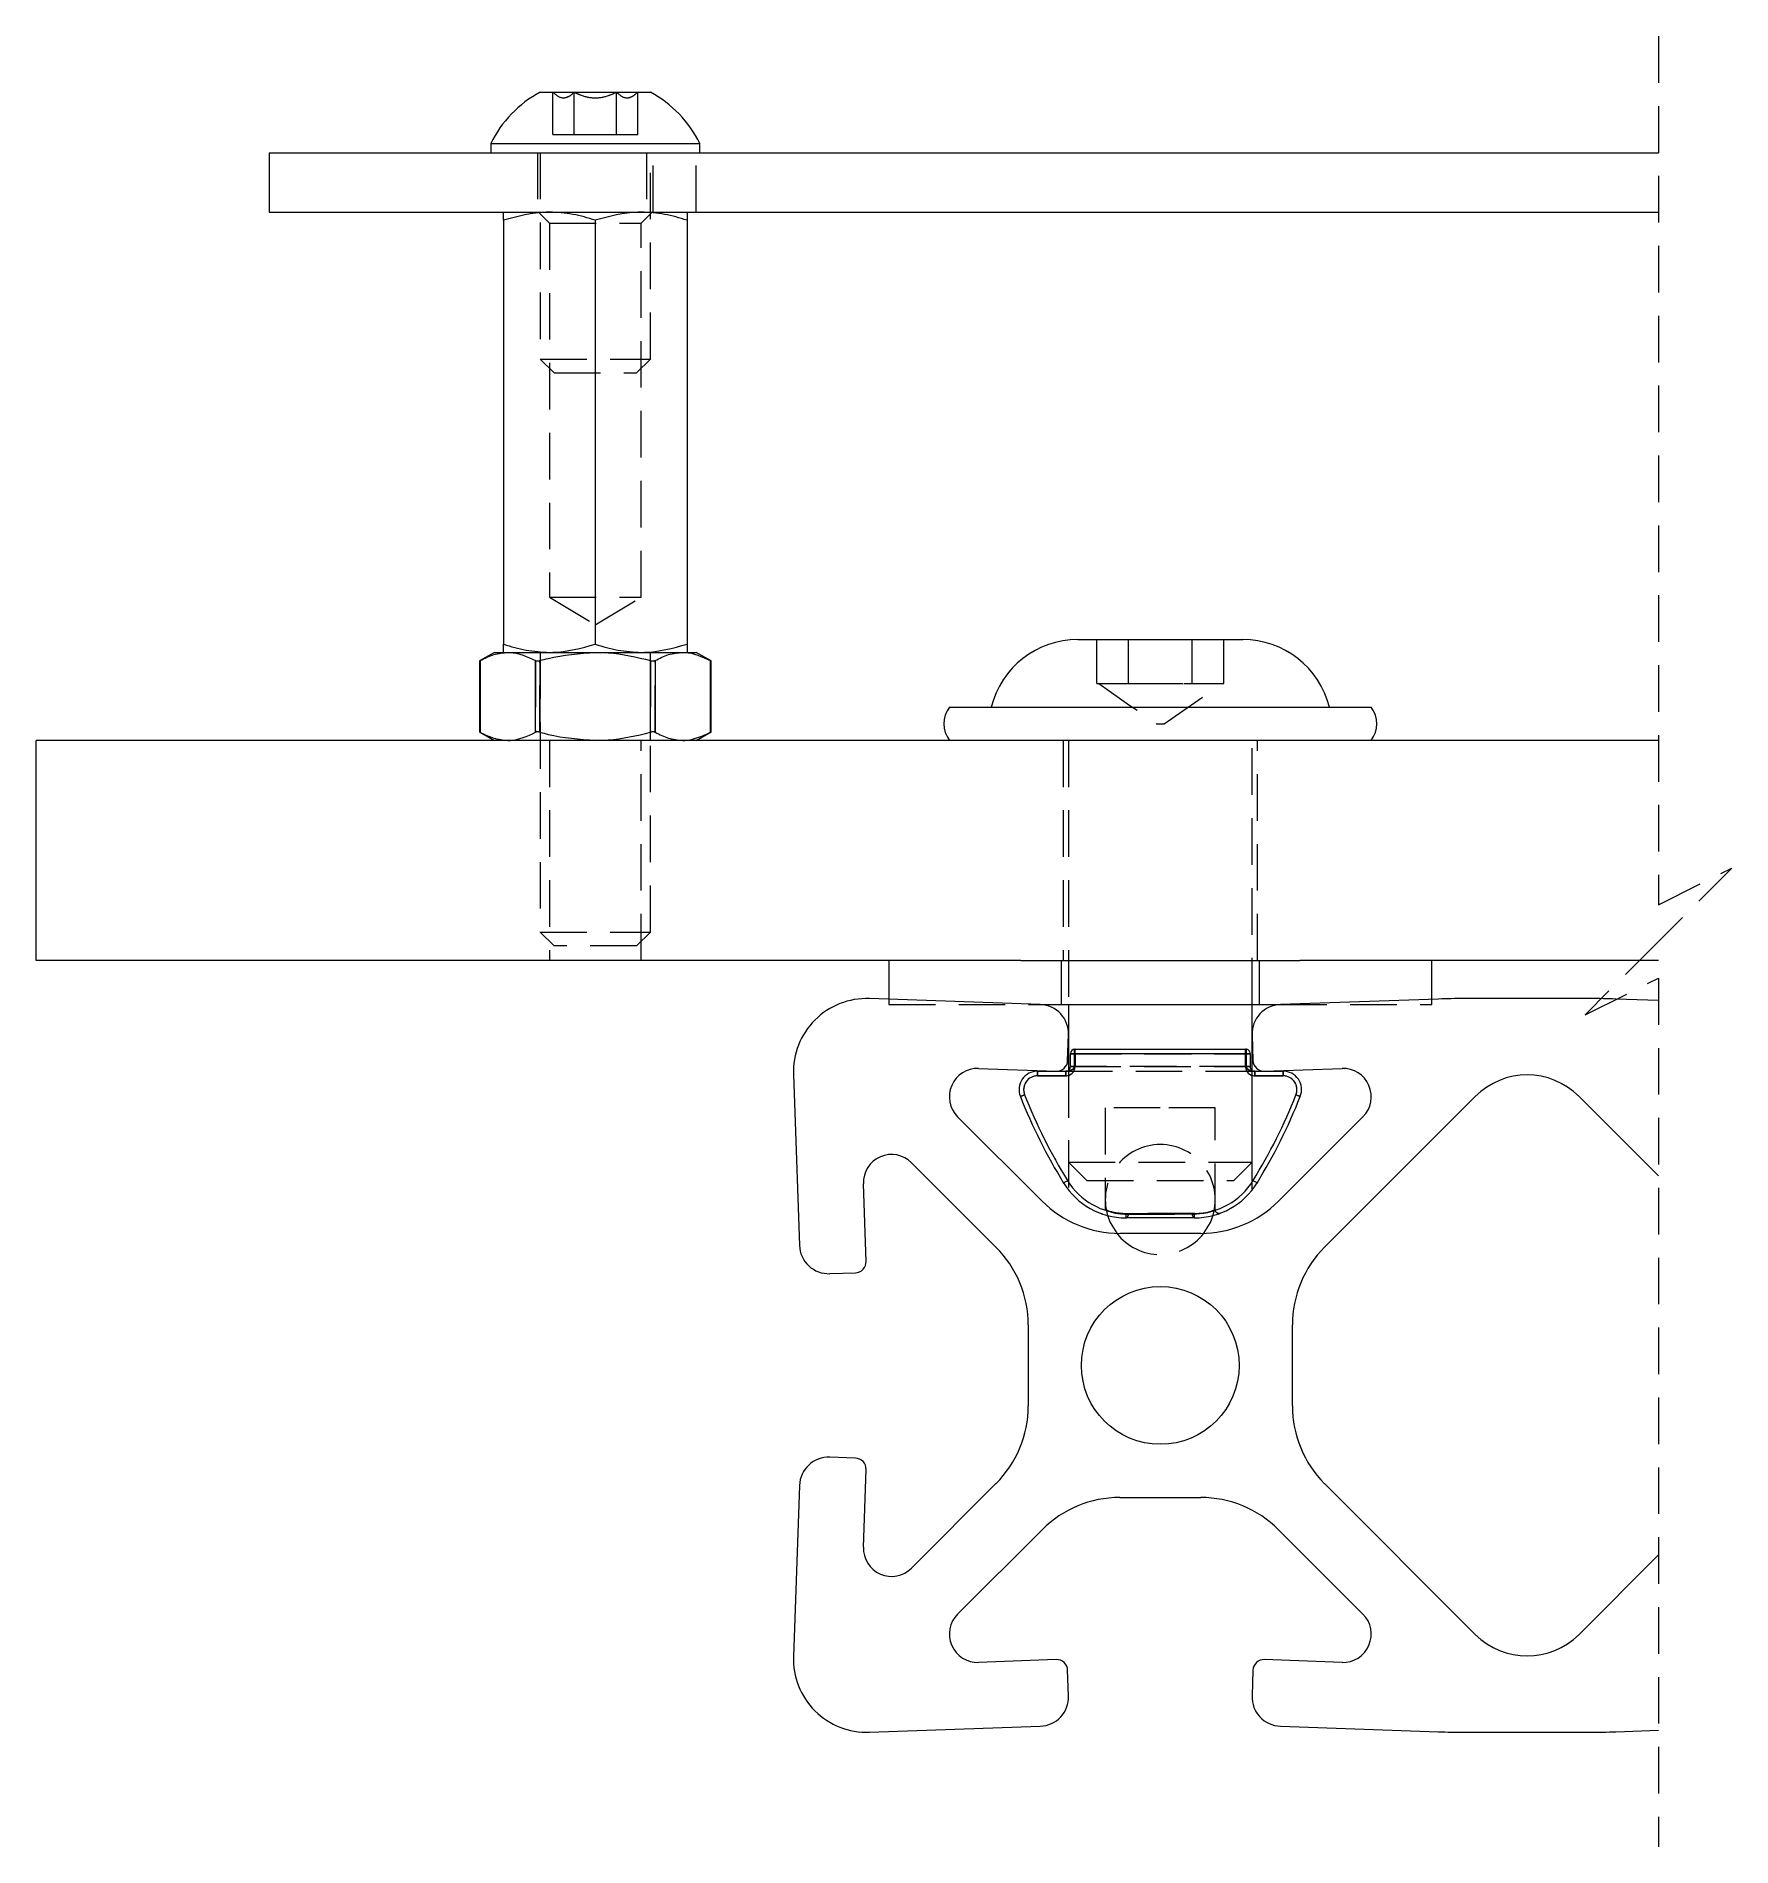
# Model space of a CAD drawing. Header units: millimetres. Extents: x 0 to 46.2, y 0 to 49.4.
import ezdxf

# ---------------------------------------------------------------- set-up
doc = ezdxf.new("R2010")
doc.units = ezdxf.units.MM
doc.linetypes.add('HIDDEN', pattern=[1.905, 1.27, -0.635])
doc.layers.get('0').update_dxf_attribs({"lineweight": 5})

msp = doc.modelspace()

# ---------------------------------------------------------------- linework, layer by layer
at = {"color": 7, "linetype": 'HIDDEN'}
for p, q in [((44.217, 49.352), (44.217, 25.676)), ((14.085, 46.672), (14.085, 47.827)), ((14.663, 46.672), (14.663, 47.827)), ((15.817, 46.672), (15.817, 47.827)), ((16.395, 46.672), (16.395, 47.827)), ((14.085, 46.672), (14.663, 46.672)), ((14.663, 46.672), (15.817, 46.672)), ((15.817, 46.672), (16.395, 46.672)), ((13.665, 46.177), (13.665, 44.557)), ((13.74, 46.177), (13.74, 40.552)), ((16.635, 46.177), (16.635, 44.557)), ((16.74, 40.552), (16.74, 46.177)), ((16.815, 44.557), (16.815, 46.177)), ((17.985, 44.557), (17.985, 46.177)), ((13.689, 44.557), (13.99, 44.256)), ((16.49, 44.256), (16.791, 44.557)), ((13.99, 44.256), (16.49, 44.256)), ((13.99, 44.256), (13.99, 34.057)), ((16.49, 34.057), (16.49, 44.256)), ((13.74, 40.552), (16.74, 40.552)), ((13.74, 40.552), (14.115, 40.177)), ((16.365, 40.177), (16.74, 40.552)), ((14.115, 40.177), (16.365, 40.177)), ((13.99, 34.057), (16.49, 34.057)), ((13.99, 34.057), (15.24, 33.306)), ((15.24, 33.306), (16.49, 34.057)), ((28.908, 31.704), (28.908, 32.907)), ((29.774, 31.704), (29.774, 32.907)), ((31.506, 31.704), (31.506, 32.907)), ((32.372, 31.704), (32.372, 32.907)), ((12.104, 30.38), (12.104, 32.334)), ((13.613, 32.334), (13.613, 30.38)), ((13.732, 30.38), (13.732, 32.334)), ((13.74, 32.557), (13.74, 30.157)), ((13.74, 32.557), (13.74, 24.932)), ((16.74, 30.157), (16.74, 32.557)), ((16.74, 24.932), (16.74, 32.557)), ((16.748, 32.334), (16.748, 30.38)), ((16.867, 30.38), (16.867, 32.334)), ((18.376, 32.334), (18.376, 30.38)), ((28.908, 31.704), (29.016, 31.704)), ((29.016, 31.704), (29.666, 31.704)), ((29.666, 31.704), (29.774, 31.704)), ((29.774, 31.704), (29.99, 31.704)), ((29.99, 31.704), (31.29, 31.704)), ((31.29, 31.704), (31.506, 31.704)), ((31.506, 31.704), (31.614, 31.704)), ((31.614, 31.704), (32.264, 31.704)), ((32.264, 31.704), (32.372, 31.704)), ((30.535, 30.611), (30.64, 30.611)), ((30.64, 30.611), (30.745, 30.611)), ((13.99, 30.157), (13.99, 24.157)), ((16.49, 24.157), (16.49, 30.157)), ((27.99, 30.157), (27.99, 24.157)), ((28.14, 30.157), (28.14, 22.957)), ((33.14, 22.957), (33.14, 30.157)), ((33.29, 24.157), (33.29, 30.157)), ((44.217, 25.676), (46.217, 26.676)), ((46.217, 26.676), (44.217, 24.676)), ((13.74, 24.932), (16.74, 24.932)), ((13.74, 24.932), (14.115, 24.557)), ((16.365, 24.557), (16.74, 24.932)), ((44.217, 24.676), (42.217, 22.676)), ((16.365, 24.557), (14.115, 24.557)), ((27.94, 24.157), (27.94, 22.957)), ((33.34, 22.957), (33.34, 24.157)), ((42.217, 22.676), (44.217, 23.676)), ((44.217, 23.676), (44.217, 0)), ((23.24, 23.101), (23.24, 22.957)), ((23.24, 22.957), (27.368, 22.957)), ((33.912, 22.957), (38.04, 22.957)), ((38.04, 22.957), (38.04, 23.101)), ((28.315, 21.616), (28.315, 21.741)), ((32.965, 21.616), (32.965, 21.741)), ((28.19, 21.616), (28.297, 21.616)), ((28.19, 21.616), (28.297, 21.616)), ((28.315, 21.616), (28.19, 21.616)), ((28.19, 21.266), (28.297, 21.266)), ((28.19, 21.266), (28.297, 21.266)), ((28.315, 21.266), (28.19, 21.266)), ((28.297, 21.616), (32.983, 21.616)), ((28.297, 21.266), (28.297, 21.616)), ((32.983, 21.616), (28.297, 21.616)), ((28.297, 21.616), (28.297, 21.266)), ((32.983, 21.266), (28.297, 21.266)), ((28.297, 21.266), (32.983, 21.266)), ((28.315, 21.616), (32.965, 21.616)), ((28.315, 21.266), (28.315, 21.616)), ((32.965, 21.616), (33.09, 21.616)), ((32.965, 21.616), (32.965, 21.266)), ((33.09, 21.266), (32.965, 21.266)), ((33.09, 21.616), (32.983, 21.616)), ((32.983, 21.616), (32.983, 21.266)), ((33.09, 21.616), (32.983, 21.616)), ((32.983, 21.266), (32.983, 21.616)), ((33.09, 21.266), (32.983, 21.266)), ((33.09, 21.266), (32.983, 21.266)), ((27.295, 21.016), (27.295, 21.141)), ((27.295, 21.016), (28.065, 21.016)), ((27.805, 21.141), (27.826, 21.141)), ((28.065, 21.141), (33.215, 21.141)), ((28.065, 21.016), (28.065, 21.141)), ((28.14, 21.166), (28.14, 18.657)), ((28.14, 21.141), (28.14, 17.883)), ((33.14, 18.657), (33.14, 21.166)), ((33.14, 17.883), (33.14, 21.141)), ((33.215, 21.141), (33.215, 21.016)), ((33.215, 21.016), (33.985, 21.016)), ((33.454, 21.141), (33.475, 21.141)), ((33.985, 21.141), (33.985, 21.016)), ((30.64, 20.141), (29.14, 20.141)), ((29.14, 20.141), (29.14, 17.358)), ((32.14, 20.141), (30.64, 20.141)), ((32.14, 17.358), (32.14, 20.141)), ((28.14, 18.657), (33.14, 18.657)), ((28.14, 18.657), (28.64, 18.157)), ((32.64, 18.157), (33.14, 18.657)), ((28.64, 18.157), (32.64, 18.157)), ((29.07, 17.245), (29.015, 17.264)), ((29.707, 17.141), (29.707, 17.266)), ((31.573, 17.266), (29.707, 17.266)), ((31.515, 17.241), (29.765, 17.241)), ((29.765, 17.241), (31.515, 17.241)), ((31.573, 17.141), (31.573, 17.266)), ((32.214, 17.246), (32.265, 17.264))]:
    msp.add_line(p, q, dxfattribs=at)
at = {"color": 7, "linetype": 'Continuous'}
for p, q in [((13.74, 47.827), (16.74, 47.827)), ((12.39, 46.424), (12.39, 46.177)), ((12.39, 46.424), (18.09, 46.424)), ((18.09, 46.177), (18.09, 46.424)), ((6.35, 46.177), (6.35, 44.557)), ((6.35, 46.177), (8.89, 46.177)), ((8.89, 46.177), (44.217, 46.177)), ((6.35, 44.557), (8.89, 44.557)), ((8.89, 44.557), (44.217, 44.557)), ((12.74, 44.334), (12.74, 44.557)), ((17.74, 44.557), (17.74, 44.334)), ((12.74, 44.334), (12.74, 32.781)), ((15.24, 44.334), (15.24, 32.781)), ((17.74, 44.334), (17.74, 32.781)), ((12.74, 32.557), (12.74, 32.781)), ((17.74, 32.781), (17.74, 32.557)), ((28.39, 32.907), (32.89, 32.907)), ((12.49, 32.557), (12.086, 32.324)), ((12.086, 32.325), (12.086, 30.39)), ((12.104, 32.334), (12.104, 30.38)), ((12.49, 32.557), (12.858, 32.557)), ((12.858, 32.557), (15.24, 32.557)), ((13.613, 30.38), (13.613, 32.334)), ((13.732, 32.334), (13.732, 30.38)), ((15.24, 32.557), (17.622, 32.557)), ((16.748, 30.38), (16.748, 32.334)), ((16.867, 32.334), (16.867, 30.38)), ((17.622, 32.557), (17.99, 32.557)), ((18.394, 32.324), (17.99, 32.557)), ((18.376, 30.38), (18.376, 32.334)), ((18.394, 30.39), (18.394, 32.325)), ((24.893, 31.065), (36.387, 31.065)), ((0, 24.157), (0, 30.157)), ((2.54, 30.157), (0, 30.157)), ((44.217, 30.157), (2.54, 30.157)), ((12.086, 30.391), (12.49, 30.157)), ((17.99, 30.157), (18.394, 30.391)), ((2.54, 24.157), (0, 24.157)), ((26.84, 24.157), (2.54, 24.157)), ((23.24, 24.157), (23.24, 23.101)), ((26.84, 24.157), (30.64, 24.157)), ((30.64, 24.157), (34.44, 24.157)), ((44.217, 24.157), (34.44, 24.157)), ((38.04, 23.101), (38.04, 24.157)), ((27.368, 22.957), (22.71, 23.12)), ((27.368, 22.957), (30.64, 22.957)), ((28.14, 22.957), (28.14, 21.166)), ((30.64, 22.957), (33.912, 22.957)), ((33.14, 21.166), (33.14, 22.957)), ((38.227, 23.108), (33.912, 22.957)), ((40.64, 23.121), (38.913, 23.12)), ((42.367, 23.12), (40.64, 23.121)), ((44.217, 23.067), (43.053, 23.108)), ((28.115, 21.43), (28.14, 22.13)), ((28.315, 21.616), (28.315, 21.741)), ((28.315, 21.741), (32.965, 21.741)), ((32.965, 21.616), (32.965, 21.741)), ((33.14, 22.13), (33.165, 21.43)), ((28.315, 21.616), (28.19, 21.616)), ((28.19, 21.266), (28.19, 21.616)), ((28.19, 21.266), (28.315, 21.266)), ((28.315, 21.616), (28.315, 21.266)), ((32.965, 21.616), (28.315, 21.616)), ((32.965, 21.266), (32.965, 21.616)), ((32.965, 21.616), (33.09, 21.616)), ((32.965, 21.266), (33.09, 21.266)), ((33.09, 21.616), (33.09, 21.266)), ((20.641, 21.051), (20.804, 16.393)), ((25.687, 21.215), (27.805, 21.141)), ((27.295, 21.141), (27.295, 21.016)), ((27.295, 21.141), (27.805, 21.141)), ((28.065, 21.016), (27.295, 21.016)), ((27.826, 21.141), (28.065, 21.141)), ((28.065, 21.141), (28.065, 21.016)), ((33.215, 21.016), (33.215, 21.141)), ((33.215, 21.141), (33.454, 21.141)), ((33.985, 21.016), (33.215, 21.016)), ((33.475, 21.141), (35.593, 21.215)), ((33.475, 21.141), (33.985, 21.141)), ((33.985, 21.016), (33.985, 21.141)), ((35.119, 16.345), (39.226, 20.452)), ((42.054, 20.452), (44.217, 18.289)), ((27.416, 17.6), (25.116, 19.901)), ((36.164, 19.901), (33.864, 17.6)), ((23.86, 18.646), (26.161, 16.345)), ((22.62, 15.956), (22.546, 18.074)), ((29.707, 17.266), (31.573, 17.266)), ((29.707, 17.141), (29.707, 17.266)), ((31.573, 17.141), (29.707, 17.141)), ((31.573, 17.141), (31.573, 17.266)), ((31.742, 16.721), (29.538, 16.721)), ((21.631, 15.622), (22.331, 15.646)), ((27.04, 14.223), (27.04, 12.019)), ((34.24, 12.019), (34.24, 14.223)), ((22.331, 10.596), (21.631, 10.621)), ((22.546, 8.168), (22.62, 10.286)), ((26.161, 9.898), (23.86, 7.597)), ((39.226, 5.79), (35.119, 9.898)), ((20.804, 9.849), (20.641, 5.191)), ((29.538, 9.521), (31.742, 9.521)), ((25.116, 6.342), (27.416, 8.642)), ((33.864, 8.642), (36.164, 6.342)), ((44.217, 7.954), (42.054, 5.79)), ((27.805, 5.101), (25.687, 5.027)), ((35.593, 5.027), (33.475, 5.101)), ((28.14, 4.112), (28.115, 4.812)), ((33.165, 4.812), (33.14, 4.112)), ((22.71, 3.122), (27.368, 3.285)), ((33.912, 3.285), (38.227, 3.134)), ((38.913, 3.122), (40.64, 3.121)), ((40.64, 3.121), (42.367, 3.122)), ((43.053, 3.134), (44.217, 3.175))]:
    msp.add_line(p, q, dxfattribs=at)
at = {"color": 7, "linetype": 'HIDDEN', "flags": 128}
for points in [[(28.966, 31.704), (29.814, 31.113), (30.535, 30.611)], [(30.745, 30.611), (31.466, 31.113), (32.314, 31.704)], [(26.941, 20.497), (26.919, 20.488), (26.897, 20.479), (26.877, 20.471), (26.859, 20.464), (26.845, 20.458), (26.834, 20.454), (26.827, 20.452), (26.825, 20.451)], [(34.455, 20.451), (34.453, 20.452), (34.446, 20.454), (34.435, 20.458), (34.421, 20.464), (34.403, 20.471), (34.383, 20.479), (34.361, 20.488), (34.339, 20.497)], [(28.003, 18.093), (28.005, 18.095), (28.011, 18.098), (28.021, 18.104), (28.034, 18.112), (28.05, 18.122), (28.069, 18.134), (28.089, 18.146), (28.109, 18.159)], [(33.277, 18.093), (33.275, 18.095), (33.269, 18.098), (33.259, 18.104), (33.246, 18.112), (33.23, 18.122), (33.211, 18.134), (33.191, 18.146), (33.171, 18.159)], [(29.707, 17.141), (29.718, 17.143), (29.729, 17.149), (29.739, 17.158), (29.748, 17.17), (29.755, 17.185), (29.761, 17.203), (29.764, 17.221), (29.765, 17.241)], [(29.765, 17.241), (29.764, 17.221), (29.761, 17.203), (29.755, 17.185), (29.748, 17.17), (29.739, 17.158), (29.729, 17.149), (29.718, 17.143), (29.707, 17.141)], [(31.573, 17.141), (31.562, 17.143), (31.551, 17.149), (31.541, 17.158), (31.532, 17.17), (31.525, 17.185), (31.519, 17.203), (31.516, 17.221), (31.515, 17.241)], [(31.515, 17.241), (31.516, 17.221), (31.519, 17.203), (31.525, 17.185), (31.532, 17.17), (31.541, 17.158), (31.551, 17.149), (31.562, 17.143), (31.573, 17.141)]]:
    msp.add_lwpolyline(points, dxfattribs=at)
at = {"color": 7, "linetype": 'Continuous', "flags": 128}
for points in [[(26.825, 20.451), (26.827, 20.452), (26.834, 20.454), (26.845, 20.458), (26.859, 20.464), (26.877, 20.471), (26.897, 20.479), (26.919, 20.488), (26.941, 20.497)], [(34.339, 20.497), (34.361, 20.488), (34.383, 20.479), (34.403, 20.471), (34.421, 20.464), (34.435, 20.458), (34.446, 20.454), (34.453, 20.452), (34.455, 20.451)], [(28.003, 18.093), (28.005, 18.095), (28.011, 18.098), (28.021, 18.104), (28.034, 18.112), (28.05, 18.122), (28.069, 18.134), (28.089, 18.146), (28.109, 18.159)], [(33.277, 18.093), (33.275, 18.095), (33.269, 18.098), (33.259, 18.104), (33.246, 18.112), (33.23, 18.122), (33.211, 18.134), (33.191, 18.146), (33.171, 18.159)], [(29.204, 17.208), (29.276, 17.018), (29.454, 16.722)], [(31.826, 16.722), (32.004, 17.018), (32.078, 17.215)]]:
    msp.add_lwpolyline(points, dxfattribs=at)
at = {"color": 7, "linetype": 'Continuous'}
msp.add_circle((30.64, 13.121), 2.15, dxfattribs=at)
for centre, radius, start, end in [((15.24, 45.032), 3.172, 118.2229, 153.9626), ((15.24, 45.032), 3.172, 26.0373, 61.7772), ((28.39, 30.476), 2.431, 90, 165.9815), ((32.89, 30.476), 2.431, 14.0186, 90), ((25.488, 30.611), 0.748, 142.6421, 217.3579), ((35.792, 30.611), 0.748, 322.6421, 37.3579), ((22.64, 21.121), 2, 87.9999, 182.0001), ((27.34, 22.158), 0.8, 358, 88), ((33.94, 22.158), 0.8, 92, 182), ((38.925, 3.12), 20, 90.0337, 92), ((42.355, 3.12), 20, 88, 89.9663), ((28.315, 21.616), 0.125, 90.0003, 179.9997), ((32.965, 21.616), 0.125, 359.9999, 90.0001), ((27.815, 21.441), 0.3, 267.9999, 358.0001), ((28.065, 21.266), 0.25, 270.0002, 360), ((28.065, 21.266), 0.125, 269.9996, 0.0006), ((33.215, 21.266), 0.25, 180, 270), ((33.215, 21.266), 0.125, 179.9998, 270.0002), ((33.465, 21.441), 0.3, 181.9999, 272.0001), ((25.66, 20.445), 0.77, 88, 225), ((27.295, 20.636), 0.505, 90.0001, 201.5081), ((27.295, 20.636), 0.38, 90, 201.5083), ((33.985, 20.636), 0.505, 338.4919, 90), ((33.985, 20.636), 0.38, 338.4917, 90.0001), ((35.62, 20.445), 0.77, 315, 92), ((40.64, 19.038), 2, 45, 135), ((40.781, 25.95), 15, 201.5082, 211.5872), ((40.781, 25.95), 14.875, 201.5082, 211.5872), ((20.499, 25.95), 14.875, 328.4128, 338.4919), ((20.499, 25.95), 15, 328.4128, 338.4918), ((23.316, 18.101), 0.77, 45.0001, 181.9999), ((29.707, 19.141), 2, 211.5872, 270), ((29.707, 19.141), 1.875, 211.5873, 270), ((31.573, 19.141), 1.875, 270, 328.4127), ((31.573, 19.141), 2, 270, 328.4127), ((29.538, 19.721), 3, 225, 270), ((31.742, 19.721), 3, 270, 315), ((21.603, 16.421), 0.8, 182, 272), ((24.04, 14.223), 3, 360, 45), ((37.24, 14.223), 3, 135, 180), ((22.32, 15.946), 0.3, 271.9997, 2.0003), ((24.04, 12.019), 3, 315, 0), ((37.24, 12.019), 3, 180, 225), ((21.603, 9.821), 0.8, 88, 178), ((22.32, 10.296), 0.3, 357.9997, 88.0003), ((29.538, 6.521), 3, 89.9999, 135), ((31.742, 6.521), 3, 45, 90.0001), ((23.316, 8.141), 0.77, 178.0001, 314.9999), ((25.66, 5.797), 0.77, 135, 272), ((35.62, 5.797), 0.77, 268, 45), ((40.64, 7.205), 2, 225, 315), ((22.64, 5.121), 2, 177.9999, 272.0001), ((27.815, 4.802), 0.3, 1.9997, 92.0003), ((33.465, 4.802), 0.3, 87.9997, 178.0003), ((27.34, 4.085), 0.8, 272, 2), ((33.94, 4.085), 0.8, 178.0001, 268), ((38.925, 23.121), 19.999, 268, 269.9663), ((42.355, 23.121), 19.999, 270.0337, 272)]:
    msp.add_arc(centre, radius, start, end, dxfattribs=at)
at = {"color": 7, "linetype": 'HIDDEN'}
for centre, radius, start, end in [((28.065, 21.266), 0.25, 270.0002, 360), ((33.215, 21.266), 0.25, 180, 270), ((27.295, 20.636), 0.38, 90, 201.5083), ((33.985, 20.636), 0.38, 338.4917, 90.0001), ((40.781, 25.95), 14.875, 201.5082, 211.5872), ((20.499, 25.95), 14.875, 328.4128, 338.4919), ((30.64, 17.641), 1.5, 90, 196.7821), ((30.64, 17.641), 1.5, 343.521, 90), ((29.707, 19.141), 1.875, 211.5873, 270), ((31.573, 19.141), 1.875, 270, 328.4127), ((30.64, 17.641), 1.5, 217.7632, 322.2368)]:
    msp.add_arc(centre, radius, start, end, dxfattribs=at)
for points, knots in [([(14.085, 47.827), (14.164, 47.756), (14.294, 47.64), (14.531, 47.701), (14.62, 47.786), (14.663, 47.827)], [0, 0, 0, 0, 0.444519, 0.732425, 1, 1, 1, 1]), ([(14.663, 47.827), (14.719, 47.8), (14.898, 47.716), (15.227, 47.645), (15.568, 47.711), (15.752, 47.796), (15.817, 47.827)], [0, 0, 0, 0, 0.156026, 0.493708, 0.819058, 1, 1, 1, 1]), ([(15.817, 47.827), (15.896, 47.756), (16.026, 47.64), (16.263, 47.701), (16.352, 47.786), (16.395, 47.827)], [0, 0, 0, 0, 0.444518, 0.732426, 1, 1, 1, 1]), ([(28.297, 21.616), (28.297, 21.616), (28.297, 21.622), (28.297, 21.634), (28.298, 21.656), (28.299, 21.68), (28.302, 21.709), (28.304, 21.73), (28.312, 21.74), (28.314, 21.741), (28.315, 21.741), (28.315, 21.741), (28.315, 21.741)], [0, 0, 0, 0, 0.013773, 0.126539, 0.276963, 0.525266, 0.687553, 0.957285, 0.98308, 0.992249, 0.998184, 1, 1, 1, 1]), ([(28.315, 21.741), (28.315, 21.741), (28.315, 21.741), (28.314, 21.741), (28.312, 21.74), (28.304, 21.73), (28.302, 21.709), (28.299, 21.68), (28.298, 21.656), (28.297, 21.634), (28.297, 21.622), (28.297, 21.616), (28.297, 21.616)], [0, 0, 0, 0, 0.001816, 0.007751, 0.01692, 0.042715, 0.312447, 0.474734, 0.723037, 0.873461, 0.986227, 1, 1, 1, 1]), ([(32.965, 21.741), (32.965, 21.741), (32.965, 21.741), (32.966, 21.741), (32.968, 21.74), (32.976, 21.73), (32.978, 21.709), (32.981, 21.68), (32.982, 21.656), (32.983, 21.634), (32.983, 21.622), (32.983, 21.616), (32.983, 21.616)], [0, 0, 0, 0, 0.001819, 0.007754, 0.016923, 0.042716, 0.312447, 0.474735, 0.723037, 0.873461, 0.986227, 1, 1, 1, 1]), ([(32.983, 21.616), (32.983, 21.616), (32.983, 21.622), (32.983, 21.634), (32.982, 21.656), (32.981, 21.68), (32.978, 21.709), (32.976, 21.73), (32.968, 21.74), (32.966, 21.741), (32.965, 21.741), (32.965, 21.741), (32.965, 21.741)], [0, 0, 0, 0, 0.013773, 0.126539, 0.276963, 0.525265, 0.687553, 0.957284, 0.983077, 0.992246, 0.998181, 1, 1, 1, 1]), ([(28.065, 21.141), (28.065, 21.141), (28.093, 21.141), (28.148, 21.146), (28.211, 21.166), (28.255, 21.192), (28.279, 21.214), (28.292, 21.237), (28.296, 21.253), (28.297, 21.262), (28.297, 21.266)], [0, 0, 0, 0, 0.004783, 0.293663, 0.569277, 0.689331, 0.826057, 0.906299, 0.959529, 1, 1, 1, 1]), ([(28.297, 21.266), (28.297, 21.262), (28.296, 21.253), (28.292, 21.237), (28.279, 21.214), (28.255, 21.192), (28.211, 21.166), (28.148, 21.146), (28.093, 21.141), (28.065, 21.141), (28.065, 21.141)], [0, 0, 0, 0, 0.040471, 0.093701, 0.173943, 0.310669, 0.430723, 0.706337, 0.995217, 1, 1, 1, 1]), ([(32.983, 21.266), (32.983, 21.262), (32.984, 21.253), (32.988, 21.237), (33.001, 21.214), (33.025, 21.192), (33.069, 21.166), (33.132, 21.146), (33.187, 21.141), (33.215, 21.141), (33.215, 21.141)], [0, 0, 0, 0, 0.040471, 0.093701, 0.173943, 0.310669, 0.430724, 0.706335, 0.995214, 1, 1, 1, 1]), ([(33.215, 21.141), (33.215, 21.141), (33.187, 21.141), (33.132, 21.146), (33.069, 21.166), (33.025, 21.192), (33.001, 21.214), (32.988, 21.237), (32.984, 21.253), (32.983, 21.262), (32.983, 21.266)], [0, 0, 0, 0, 0.004786, 0.293665, 0.569276, 0.689331, 0.826057, 0.906299, 0.959529, 1, 1, 1, 1]), ([(29.418, 17.277), (29.605, 17.259), (29.941, 17.226), (29.442, 17.264), (29.334, 17.289), (29.098, 17.378), (29.278, 17.308), (29.357, 17.291), (29.418, 17.277)], [0, 0, 0, 0, 0.273115, 0.494352, 0.690901, 0.773199, 0.825194, 1, 1, 1, 1]), ([(31.862, 17.277), (31.675, 17.259), (31.339, 17.226), (31.838, 17.264), (31.946, 17.289), (32.182, 17.378), (32.002, 17.308), (31.923, 17.291), (31.862, 17.277)], [0, 0, 0, 0, 0.273115, 0.494352, 0.690902, 0.773199, 0.825195, 1, 1, 1, 1]), ([(32.265, 17.265), (32.263, 17.264), (32.254, 17.262), (32.237, 17.261), (32.21, 17.265), (32.181, 17.278), (32.156, 17.303), (32.142, 17.332), (32.142, 17.351), (32.141, 17.359)], [0, 0, 0, 0, 0.03136, 0.148588, 0.295854, 0.481853, 0.675992, 0.878898, 1, 1, 1, 1])]:
    msp.add_open_spline(points, degree=3, knots=knots, dxfattribs=at)
at = {"color": 7, "linetype": 'Continuous'}
for points, knots in [([(13.99, 44.557), (13.96, 44.557), (13.536, 44.554), (13.124, 44.44), (12.74, 44.334)], [0, 0, 0, 0, 0.069852, 1, 1, 1, 1]), ([(15.24, 44.334), (15.037, 44.396), (14.63, 44.522), (14.204, 44.545), (13.99, 44.557)], [0, 0, 0, 0, 0.497231, 1, 1, 1, 1]), ([(16.49, 44.557), (16.46, 44.557), (16.036, 44.554), (15.624, 44.44), (15.24, 44.334)], [0, 0, 0, 0, 0.069852, 1, 1, 1, 1]), ([(17.74, 44.334), (17.537, 44.396), (17.13, 44.522), (16.704, 44.545), (16.49, 44.557)], [0, 0, 0, 0, 0.497231, 1, 1, 1, 1]), ([(12.74, 32.781), (12.943, 32.718), (13.35, 32.593), (13.776, 32.569), (13.99, 32.557)], [0, 0, 0, 0, 0.497232, 1, 1, 1, 1]), ([(13.99, 32.557), (14.02, 32.557), (14.444, 32.561), (14.856, 32.675), (15.24, 32.781)], [0, 0, 0, 0, 0.069852, 1, 1, 1, 1]), ([(15.24, 32.781), (15.443, 32.718), (15.85, 32.593), (16.276, 32.569), (16.49, 32.557)], [0, 0, 0, 0, 0.497232, 1, 1, 1, 1]), ([(16.49, 32.557), (16.52, 32.557), (16.944, 32.561), (17.356, 32.675), (17.74, 32.781)], [0, 0, 0, 0, 0.069853, 1, 1, 1, 1]), ([(12.087, 32.325), (12.087, 32.324), (12.083, 32.322), (12.098, 32.33), (12.102, 32.333), (12.104, 32.334)], [0, 0, 0, 0, 0.042817, 0.534916, 1, 1, 1, 1]), ([(12.104, 32.334), (12.225, 32.397), (12.462, 32.519), (12.728, 32.545), (12.858, 32.557)], [0, 0, 0, 0, 0.509565, 1, 1, 1, 1]), ([(12.858, 32.557), (12.877, 32.557), (13.14, 32.553), (13.385, 32.44), (13.613, 32.334)], [0, 0, 0, 0, 0.07153, 1, 1, 1, 1]), ([(13.613, 32.334), (13.621, 32.331), (13.64, 32.323), (13.675, 32.324), (13.706, 32.327), (13.725, 32.332), (13.732, 32.334)], [0, 0, 0, 0, 0.222458, 0.510018, 0.830859, 1, 1, 1, 1]), ([(13.732, 32.334), (13.806, 32.354), (14.297, 32.488), (14.807, 32.525), (15.24, 32.557)], [0, 0, 0, 0, 0.1513618, 1, 1, 1, 1]), ([(15.24, 32.557), (15.358, 32.555), (15.867, 32.544), (16.365, 32.426), (16.748, 32.334)], [0, 0, 0, 0, 0.230998, 1, 1, 1, 1]), ([(16.748, 32.334), (16.762, 32.331), (16.788, 32.325), (16.824, 32.323), (16.851, 32.326), (16.864, 32.332), (16.867, 32.334)], [0, 0, 0, 0, 0.342158, 0.6536873, 0.8992599, 1, 1, 1, 1]), ([(16.867, 32.334), (16.988, 32.397), (17.225, 32.519), (17.491, 32.545), (17.622, 32.557)], [0, 0, 0, 0, 0.509565, 1, 1, 1, 1]), ([(17.622, 32.557), (17.64, 32.557), (17.904, 32.553), (18.148, 32.44), (18.376, 32.334)], [0, 0, 0, 0, 0.07153, 1, 1, 1, 1]), ([(18.376, 32.334), (18.381, 32.331), (18.386, 32.328), (18.392, 32.325), (18.393, 32.325)], [0, 0, 0, 0, 0.87616, 1, 1, 1, 1]), ([(12.104, 30.38), (12.099, 30.383), (12.094, 30.386), (12.088, 30.389), (12.087, 30.39)], [0, 0, 0, 0, 0.87616, 1, 1, 1, 1]), ([(12.104, 30.38), (12.225, 30.318), (12.462, 30.195), (12.728, 30.17), (12.858, 30.157)], [0, 0, 0, 0, 0.509565, 1, 1, 1, 1]), ([(12.858, 30.157), (12.877, 30.158), (13.14, 30.161), (13.385, 30.275), (13.613, 30.38)], [0, 0, 0, 0, 0.07153, 1, 1, 1, 1]), ([(13.732, 30.38), (13.718, 30.384), (13.692, 30.39), (13.656, 30.391), (13.629, 30.388), (13.616, 30.382), (13.613, 30.38)], [0, 0, 0, 0, 0.3421576, 0.6537018, 0.8992741, 1, 1, 1, 1]), ([(13.732, 30.38), (13.806, 30.36), (14.297, 30.227), (14.807, 30.189), (15.24, 30.157)], [0, 0, 0, 0, 0.1513618, 1, 1, 1, 1]), ([(15.24, 30.157), (15.358, 30.16), (15.867, 30.17), (16.365, 30.289), (16.748, 30.38)], [0, 0, 0, 0, 0.230998, 1, 1, 1, 1]), ([(16.867, 30.38), (16.859, 30.384), (16.84, 30.391), (16.805, 30.391), (16.774, 30.387), (16.755, 30.382), (16.748, 30.38)], [0, 0, 0, 0, 0.222458, 0.510018, 0.830859, 1, 1, 1, 1]), ([(16.867, 30.38), (16.988, 30.318), (17.225, 30.195), (17.491, 30.17), (17.622, 30.157)], [0, 0, 0, 0, 0.509565, 1, 1, 1, 1]), ([(17.622, 30.157), (17.64, 30.158), (17.904, 30.161), (18.148, 30.275), (18.376, 30.38)], [0, 0, 0, 0, 0.07153, 1, 1, 1, 1]), ([(18.393, 30.39), (18.393, 30.39), (18.397, 30.392), (18.382, 30.384), (18.378, 30.382), (18.376, 30.38)], [0, 0, 0, 0, 0.042817, 0.534916, 1, 1, 1, 1])]:
    msp.add_open_spline(points, degree=3, knots=knots, dxfattribs=at)

doc.saveas('drawing.dxf')
